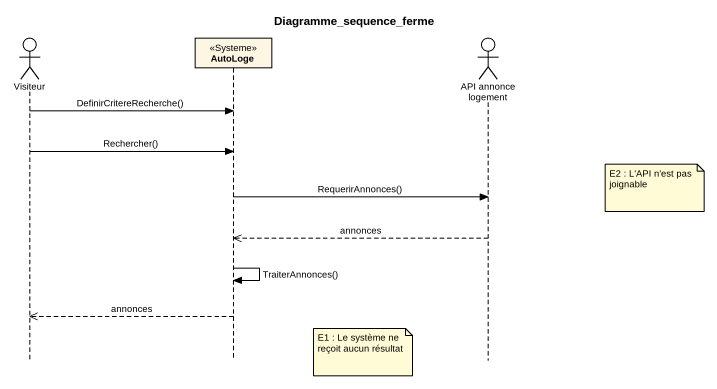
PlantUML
@startuml
title Diagramme_sequence_ferme
hide footbox
actor Visiteur
participant AutoLoge <<Systeme>>
actor "API annonce logement" as API_annonce_logement

Visiteur -> AutoLoge : DefinirCritereRecherche()
Visiteur -> AutoLoge : Rechercher()
note right of API_annonce_logement : E2 : L'API n'est pas joignable
AutoLoge -> API_annonce_logement : RequerirAnnonces()
API_annonce_logement -->> AutoLoge : annonces
AutoLoge -> AutoLoge : TraiterAnnonces()
AutoLoge -->> Visiteur : annonces
note left of API_annonce_logement : E1 : Le système ne reçoit aucun résultat
@enduml
